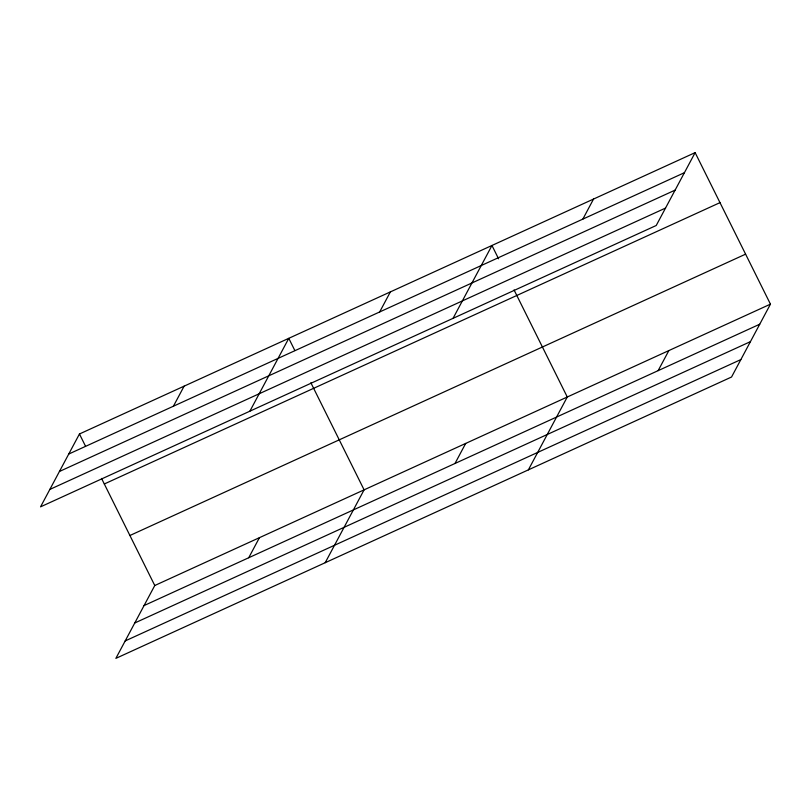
<?xml version="1.0" encoding="UTF-8"?>
<svg xmlns="http://www.w3.org/2000/svg" width="811" height="811" viewBox="0 0 811 811"><rect width="100%" height="100%" fill="white"/><g stroke="black" fill="none" stroke-linecap="round" stroke-linejoin="round"><path stroke-width="1.22" d="M695.128 152.63L79.448 433.986L40.55 506.845L656.231 225.488L695.128 152.63L770.45 304.155L731.552 377.014L115.872 658.37L154.769 585.512L770.45 304.155M173.402 406.22L184.117 386.158M249.879 411.187L288.787 338.329L294.859 350.555M379.66 311.971L390.375 291.899M248.724 557.745L259.439 537.673M453.055 318.338L491.963 245.48L498.583 258.81M325.201 562.702L364.098 489.844L310.877 382.772M582.835 219.122L593.54 199.06M454.981 463.486L465.686 443.424M528.377 469.863L567.274 397.005L514.052 289.922M658.147 370.637L668.862 350.575M68.742 454.048L684.423 172.692M59.436 471.475L675.117 190.119M49.856 489.418L665.537 208.072M104.305 483.985L719.986 202.638M129.912 535.503L745.593 254.157M144.054 605.574L759.735 324.218M134.758 622.99L750.439 341.644M125.168 640.943L740.848 359.587M79.448 433.986L85.53 446.212M101.547 478.429L154.769 585.512"/></g></svg>
